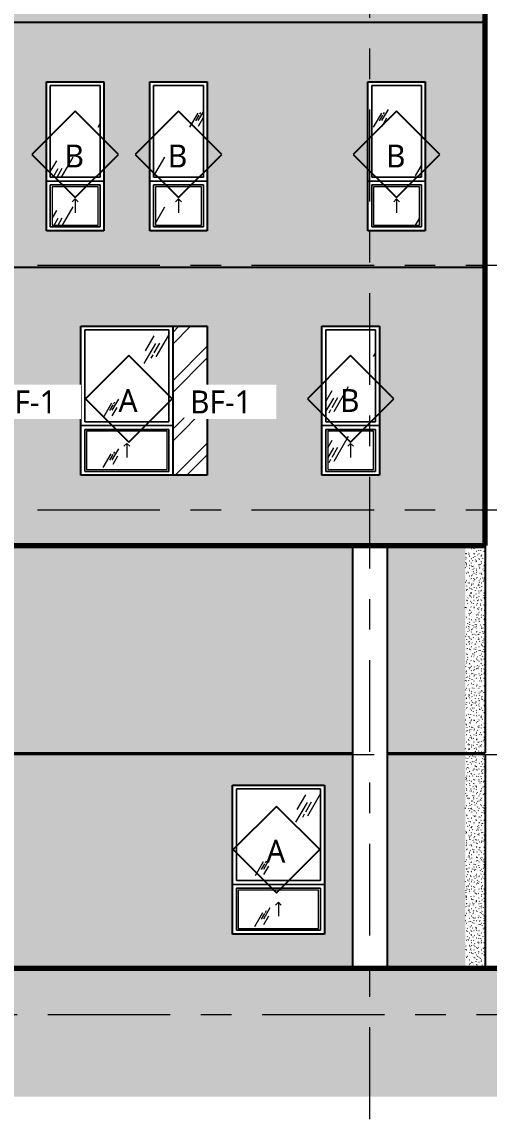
# Model space of a CAD drawing. Header units: inches. Extents: x 6 to 15224, y -733 to 6300.
# Drawn here: x 12509 to 12753, y 5030 to 5604 of the extents above; entities that cross this region are included whole.
import ezdxf

# ---------------------------------------------------------------- set-up
doc = ezdxf.new("R2010")
doc.units = ezdxf.units.IN
doc.header["$MEASUREMENT"] = 0
for name, pattern in [('Center 1_2_', [112, 64, -16, 16, -16]), ('Center 3_8_', [96, 48, -16, 16, -16]), ('Hidden 3_16_', [36, 24, -12])]:
    doc.linetypes.add(name, pattern=pattern)
for name, color, linetype, lineweight in [('A-DETL', 90, 'Continuous', 13), ('A-DETL-GENF', 92, 'Continuous', 13), ('A-FLOR-LEVL', 51, 'Continuous', 13), ('A-GLAZ', 151, 'Continuous', 25), ('A-GLAZ-IDEN', 152, 'Continuous', 25), ('A-GLAZ-SILL', 1, 'Continuous', 18), ('A-WALL', 113, 'Continuous', 25), ('A-WALL-PATT', 111, 'Continuous', 25), ('G-ANNO-TEXT', 231, 'Continuous', 13), ('S-COLS', 52, 'Continuous', 25), ('S-GRID', 1, 'Continuous', 13)]:
    doc.layers.add(name, color=color, linetype=linetype, lineweight=lineweight)
doc.styles.add('Open Sans_5', font='OpenSans-Regular.ttf', dxfattribs={"height": 12})
pattern_1 = [(0, (10796.0429, 0), (5.12, 1.28), [0.16896, -3.671, 0.16896, -3.671, -20.48]), (0, (10796.0429, 0), (5.12, 1.28), [-7.68, 0.16896, -7.511, 0.16896, -3.671, -8.96]), (0, (10796.0429, 0), (5.12, 1.28), [-19.2, 0.16896, -2.391, 0.16896, -6.231]), (120, (10797.9629, 0.64), (-3.66851252, 3.79405007), [0.16896, -3.671, 0.16896, -3.671, -20.48]), (120, (10797.9629, 0.64), (-3.66851252, 3.79405007), [-7.68, 0.16896, -7.511, 0.16896, -3.671, -8.96]), (120, (10797.9629, 0.64), (-3.66851252, 3.79405007), [-19.2, 0.16896, -2.391, 0.16896, -6.231]), (240, (10798.6029, 3.2), (-1.45148748, -5.07405007), [0.16896, -3.671, 0.16896, -3.671, -20.48]), (240, (10798.6029, 3.2), (-1.45148748, -5.07405007), [-7.68, 0.16896, -7.511, 0.16896, -3.671, -8.96]), (240, (10798.6029, 3.2), (-1.45148748, -5.07405007), [-19.2, 0.16896, -2.391, 0.16896, -6.231])]

# ---------------------------------------------------------------- blocks, each defined once
blk = doc.blocks.new('Concrete-Rectangular-Column-IL - CC1 - 18 x 24-4308825-EAST ELEVATION')
at = {"layer": 'S-COLS'}
for p, q in [((3540, 5330.25), (3540, 5109)), ((3558, 5330.25), (3558, 5109))]:
    blk.add_line(p, q, dxfattribs=at)
blk = doc.blocks.new('1-2 WD Adaptive-Recess-TS - 2_-6_x6_-6_ - 1_-6_ Recess L-12470910-EAST ELEVATION')
at = {"layer": 'A-GLAZ'}
for p, q in [((3873.34, 5445), (3873.31, 5445)), ((3873.34, 5367), (3873.34, 5445)), ((3873.34, 5367), (3873.31, 5367))]:
    blk.add_line(p, q, dxfattribs=at)
blk = doc.blocks.new('1-2 WD Adaptive-Recess-TS - 2_-6_x6_-6_ - 1_-6_ Recess R-V157-EAST ELEVATION')
at = {"layer": 'A-GLAZ'}
blk.add_line((3873.34, 5572.87), (3873.34, 5494.87), dxfattribs=at)
blk = doc.blocks.new('1-2 WD Adaptive - 4-0_x6_-6_-12420691-EAST ELEVATION')
at = {"layer": 'A-GLAZ', "lineweight": 13}
h = blk.add_hatch(dxfattribs=at)
h.set_pattern_fill('FP_315', color=256, style=0, pattern_type=2)
h.set_pattern_definition([(59.808, (3772.747, 5192.806), (144.0017, 239.99866), [9, -754.581]), (59.808, (3772.013, 5186.193), (144.0017, 239.99866), [12, -751.581]), (59.808, (3777.198, 5191.623), (144.0017, 239.99866), [6, -757.581]), (59.808, (3775.609, 5188.844), (144.0017, 239.99866), [2, -761.581]), (59.808, (3778.304, 5189.598), (144.0017, 239.99866), [15, -748.581]), (59.808, (3803.722, 5159.404), (144.0017, 239.99866), [5.063, -758.519]), (59.808, (3803.281, 5161.668), (144.0017, 239.99866), [6.75, -756.831]), (59.808, (3802.072, 5161.525), (144.0017, 239.99866), [3.375, -760.206]), (59.808, (3804.103, 5165.029), (144.0017, 239.99866), [1.125, -762.456]), (59.808, (3798.889, 5158.297), (144.0017, 239.99866), [8.437, -755.144])])
h.paths.add_polyline_path([(3774.54, 5155), (3787.25, 5155), (3787.25, 5203), (3743.25, 5203), (3743.25, 5155)])
at = {"layer": 'A-GLAZ-SILL', "lineweight": 13}
h = blk.add_hatch(dxfattribs=at)
h.set_pattern_fill('FP_314', color=256, style=0, pattern_type=2)
h.set_pattern_definition([(59.808, (3772.747, 5166.806), (144.0017, 239.99866), [9, -754.581]), (59.808, (3772.013, 5160.193), (144.0017, 239.99866), [12, -751.581]), (59.808, (3777.198, 5165.623), (144.0017, 239.99866), [6, -757.581]), (59.808, (3775.609, 5162.844), (144.0017, 239.99866), [2, -761.581]), (59.808, (3778.304, 5163.598), (144.0017, 239.99866), [15, -748.581]), (59.808, (3803.722, 5133.404), (144.0017, 239.99866), [5.063, -758.519]), (59.808, (3803.281, 5135.668), (144.0017, 239.99866), [6.75, -756.831]), (59.808, (3802.072, 5135.525), (144.0017, 239.99866), [3.375, -760.206]), (59.808, (3804.103, 5139.029), (144.0017, 239.99866), [1.125, -762.456]), (59.808, (3798.889, 5132.297), (144.0017, 239.99866), [8.438, -755.144])])
h.paths.add_polyline_path([(3764.25, 5130), (3786.25, 5130), (3786.25, 5150), (3744.25, 5150), (3744.25, 5130)])
at = {"layer": 'A-GLAZ', "lineweight": 13}
for p, q in [((3741.25, 5205), (3789.25, 5205)), ((3741.25, 5127), (3741.25, 5205)), ((3789.25, 5205), (3789.25, 5127)), ((3787.25, 5203), (3743.25, 5203)), ((3743.25, 5203), (3743.25, 5155)), ((3787.25, 5155), (3787.25, 5203)), ((3743.25, 5155), (3787.25, 5155)), ((3741.25, 5153), (3789.25, 5153)), ((3789.25, 5153), (3741.25, 5153)), ((3787.25, 5151), (3743.25, 5151)), ((3743.25, 5151), (3743.25, 5129)), ((3787.25, 5129), (3787.25, 5151)), ((3789.25, 5127), (3741.25, 5127)), ((3743.25, 5129), (3787.25, 5129))]:
    blk.add_line(p, q, dxfattribs=at)
at = {"layer": 'A-GLAZ', "linetype": 'Hidden 3_16_', "lineweight": 13}
for q in [(3763.75, 5142.17), (3766.75, 5142.17), (3765.25, 5136.33)]:
    blk.add_line((3765.25, 5143.67), q, dxfattribs=at)
at = {"layer": 'A-GLAZ-SILL'}
for p, q in [((3743.25, 5203), (3787.25, 5203)), ((3743.25, 5155), (3743.25, 5203)), ((3787.25, 5203), (3743.25, 5203)), ((3743.25, 5203), (3743.25, 5155)), ((3787.25, 5203), (3787.25, 5155)), ((3787.25, 5155), (3787.25, 5203)), ((3787.25, 5155), (3743.25, 5155)), ((3743.25, 5155), (3787.25, 5155)), ((3743.25, 5151), (3787.25, 5151)), ((3743.25, 5129), (3743.25, 5151)), ((3787.25, 5151), (3743.25, 5151)), ((3743.25, 5151), (3743.25, 5129)), ((3786.25, 5150), (3744.25, 5150)), ((3744.25, 5150), (3744.25, 5130)), ((3786.25, 5130), (3786.25, 5150)), ((3787.25, 5151), (3787.25, 5129)), ((3787.25, 5129), (3787.25, 5151)), ((3787.25, 5129), (3743.25, 5129)), ((3743.25, 5129), (3787.25, 5129)), ((3744.25, 5130), (3786.25, 5130))]:
    blk.add_line(p, q, dxfattribs=at)
blk = doc.blocks.new('1-2 WD Adaptive-Recess-TS - 2_-6_x6_-6_ - 2_-6_ Recess R-12470932-EAST ELEVATION')
at = {"layer": 'A-GLAZ'}
blk.add_line((3873.34, 5317), (3873.34, 5239), dxfattribs=at)
blk = doc.blocks.new('1-2 WD Adaptive - 2_-6_x6_-6_-V159-EAST ELEVATION')
at = {"layer": 'A-GLAZ', "lineweight": 13}
h = blk.add_hatch(dxfattribs=at)
h.set_pattern_fill('FP_317', color=256, style=0, pattern_type=2)
h.set_pattern_definition([(59.808, (3834.497, 5944.306), (144.0017, 239.99866), [9, -754.581]), (59.808, (3833.763, 5937.693), (144.0017, 239.99866), [12, -751.581]), (59.808, (3838.948, 5943.123), (144.0017, 239.99866), [6, -757.581]), (59.808, (3837.359, 5940.344), (144.0017, 239.99866), [2, -761.581]), (59.808, (3840.054, 5941.098), (144.0017, 239.99866), [15, -748.581]), (59.808, (3865.472, 5910.904), (144.0017, 239.99866), [5.063, -758.519]), (59.808, (3865.031, 5913.168), (144.0017, 239.99866), [6.75, -756.831]), (59.808, (3863.822, 5913.025), (144.0017, 239.99866), [3.375, -760.206]), (59.808, (3865.853, 5916.529), (144.0017, 239.99866), [1.125, -762.456]), (59.808, (3860.639, 5909.797), (144.0017, 239.99866), [8.437, -755.144])])
h.paths.add_polyline_path([(3814, 5906.5), (3840, 5906.5), (3840, 5954.5), (3814, 5954.5), (3814, 5932.5)])
at = {"layer": 'A-GLAZ-SILL', "lineweight": 13}
h = blk.add_hatch(dxfattribs=at)
h.set_pattern_fill('FP_316', color=256, style=0, pattern_type=2)
h.set_pattern_definition([(59.808, (3834.497, 5918.306), (144.0017, 239.99866), [9, -754.581]), (59.808, (3833.763, 5911.693), (144.0017, 239.99866), [12, -751.581]), (59.808, (3838.948, 5917.123), (144.0017, 239.99866), [6, -757.581]), (59.808, (3837.359, 5914.344), (144.0017, 239.99866), [2, -761.581]), (59.808, (3840.054, 5915.098), (144.0017, 239.99866), [15, -748.581]), (59.808, (3865.472, 5884.904), (144.0017, 239.99866), [5.063, -758.519]), (59.808, (3865.031, 5887.168), (144.0017, 239.99866), [6.75, -756.831]), (59.808, (3863.822, 5887.025), (144.0017, 239.99866), [3.375, -760.206]), (59.808, (3865.853, 5890.529), (144.0017, 239.99866), [1.125, -762.456]), (59.808, (3860.639, 5883.797), (144.0017, 239.99866), [8.438, -755.144])])
h.paths.add_polyline_path([(3835, 5881.5), (3839, 5881.5), (3839, 5901.5), (3815, 5901.5), (3815, 5881.5)])
at = {"layer": 'A-GLAZ', "lineweight": 13}
for p, q in [((3812, 5956.5), (3842, 5956.5)), ((3812, 5878.5), (3812, 5956.5)), ((3840, 5954.5), (3814, 5954.5)), ((3814, 5954.5), (3814, 5906.5)), ((3840, 5906.5), (3840, 5954.5)), ((3842, 5956.5), (3842, 5878.5)), ((3814, 5906.5), (3840, 5906.5)), ((3812, 5904.5), (3842, 5904.5)), ((3842, 5904.5), (3812, 5904.5)), ((3840, 5902.5), (3814, 5902.5)), ((3814, 5902.5), (3814, 5880.5)), ((3840, 5880.5), (3840, 5902.5)), ((3842, 5878.5), (3812, 5878.5)), ((3814, 5880.5), (3840, 5880.5))]:
    blk.add_line(p, q, dxfattribs=at)
at = {"layer": 'A-GLAZ', "linetype": 'Hidden 3_16_', "lineweight": 13}
for q in [(3825.5, 5893.67), (3828.5, 5893.67), (3827, 5887.83)]:
    blk.add_line((3827, 5895.17), q, dxfattribs=at)
at = {"layer": 'A-GLAZ-SILL'}
for p, q in [((3814, 5954.5), (3840, 5954.5)), ((3814, 5906.5), (3814, 5954.5)), ((3840, 5954.5), (3814, 5954.5)), ((3814, 5954.5), (3814, 5906.5)), ((3840, 5954.5), (3840, 5906.5)), ((3840, 5906.5), (3840, 5954.5)), ((3840, 5906.5), (3814, 5906.5)), ((3814, 5906.5), (3840, 5906.5)), ((3814, 5902.5), (3840, 5902.5)), ((3814, 5880.5), (3814, 5902.5)), ((3840, 5902.5), (3814, 5902.5)), ((3814, 5902.5), (3814, 5880.5)), ((3839, 5901.5), (3815, 5901.5)), ((3815, 5901.5), (3815, 5881.5)), ((3839, 5881.5), (3839, 5901.5)), ((3840, 5902.5), (3840, 5880.5)), ((3840, 5880.5), (3840, 5902.5)), ((3840, 5880.5), (3814, 5880.5)), ((3814, 5880.5), (3840, 5880.5)), ((3815, 5881.5), (3839, 5881.5))]:
    blk.add_line(p, q, dxfattribs=at)
blk = doc.blocks.new('1-2 WD Adaptive-Recess-TS - 4_-0_x6_-6_ - 1_-6_ Recess R-12470888-EAST ELEVATION')
at = {"layer": 'A-GLAZ', "lineweight": 13}
h = blk.add_hatch(dxfattribs=at)
h.set_pattern_fill('FP_323', color=256, style=0, pattern_type=2)
h.set_pattern_definition([(59.808, (3693.497, 5432.806), (144.0017, 239.99866), [9, -754.581]), (59.808, (3692.763, 5426.193), (144.0017, 239.99866), [12, -751.581]), (59.808, (3697.948, 5431.623), (144.0017, 239.99866), [6, -757.581]), (59.808, (3696.359, 5428.844), (144.0017, 239.99866), [2, -761.581]), (59.808, (3699.054, 5429.598), (144.0017, 239.99866), [15, -748.581]), (59.808, (3724.472, 5399.404), (144.0017, 239.99866), [5.063, -758.519]), (59.808, (3724.031, 5401.668), (144.0017, 239.99866), [6.75, -756.831]), (59.808, (3722.822, 5401.525), (144.0017, 239.99866), [3.375, -760.206]), (59.808, (3724.853, 5405.029), (144.0017, 239.99866), [1.125, -762.456]), (59.808, (3719.639, 5398.297), (144.0017, 239.99866), [8.437, -755.144])])
h.paths.add_polyline_path([(3708, 5395), (3708, 5443), (3664, 5443), (3664, 5395)])
h = blk.add_hatch(dxfattribs=at)
h.set_pattern_fill('FP_321', color=256, style=0, pattern_type=2)
h.set_pattern_definition([(45.176, (1940.667, 0), (-12.593947, 12.671336), []), (45.176, (1940.667, 19.2), (-12.593947, 12.671336), [])])
h.paths.add_polyline_path([(3710, 5367), (3728, 5367), (3728, 5445), (3710, 5445), (3710, 5377.16)])
at = {"layer": 'A-GLAZ-SILL', "lineweight": 13}
h = blk.add_hatch(dxfattribs=at)
h.set_pattern_fill('FP_322', color=256, style=0, pattern_type=2)
h.set_pattern_definition([(59.808, (3693.497, 5406.806), (144.0017, 239.99866), [9, -754.581]), (59.808, (3692.763, 5400.193), (144.0017, 239.99866), [12, -751.581]), (59.808, (3697.948, 5405.623), (144.0017, 239.99866), [6, -757.581]), (59.808, (3696.359, 5402.844), (144.0017, 239.99866), [2, -761.581]), (59.808, (3699.054, 5403.598), (144.0017, 239.99866), [15, -748.581]), (59.808, (3724.472, 5373.404), (144.0017, 239.99866), [5.062, -758.519]), (59.808, (3724.031, 5375.668), (144.0017, 239.99866), [6.75, -756.831]), (59.808, (3722.822, 5375.525), (144.0017, 239.99866), [3.375, -760.206]), (59.808, (3724.853, 5379.029), (144.0017, 239.99866), [1.125, -762.456]), (59.808, (3719.639, 5372.297), (144.0017, 239.99866), [8.438, -755.144])])
h.paths.add_polyline_path([(3685, 5370), (3707, 5370), (3707, 5390), (3665, 5390), (3665, 5370)])
at = {"layer": 'A-GLAZ', "lineweight": 13}
for p, q in [((3662, 5445), (3727.72, 5445)), ((3662, 5367), (3662, 5445)), ((3708, 5443), (3664, 5443)), ((3664, 5443), (3664, 5395)), ((3708, 5395), (3708, 5443)), ((3664, 5395), (3708, 5395)), ((3662, 5393), (3710, 5393)), ((3710, 5393), (3662, 5393)), ((3708, 5391), (3664, 5391)), ((3664, 5391), (3664, 5369)), ((3708, 5369), (3708, 5391)), ((3727.72, 5367), (3662, 5367)), ((3664, 5369), (3708, 5369))]:
    blk.add_line(p, q, dxfattribs=at)
at = {"layer": 'A-GLAZ'}
for p, q in [((3710, 5445), (3710, 5367)), ((3728, 5445), (3727.72, 5445)), ((3728, 5445), (3728, 5367)), ((3728, 5367), (3727.72, 5367))]:
    blk.add_line(p, q, dxfattribs=at)
at = {"layer": 'A-GLAZ', "linetype": 'Hidden 3_16_', "lineweight": 13}
for q in [(3684.5, 5382.17), (3687.5, 5382.17), (3686, 5376.33)]:
    blk.add_line((3686, 5383.67), q, dxfattribs=at)
at = {"layer": 'A-GLAZ-SILL'}
for p, q in [((3664, 5443), (3708, 5443)), ((3664, 5395), (3664, 5443)), ((3708, 5443), (3664, 5443)), ((3664, 5443), (3664, 5395)), ((3708, 5443), (3708, 5395)), ((3708, 5395), (3708, 5443)), ((3708, 5395), (3664, 5395)), ((3664, 5395), (3708, 5395)), ((3664, 5391), (3708, 5391)), ((3664, 5369), (3664, 5391)), ((3708, 5391), (3664, 5391)), ((3664, 5391), (3664, 5369)), ((3707, 5390), (3665, 5390)), ((3665, 5390), (3665, 5370)), ((3707, 5370), (3707, 5390)), ((3708, 5391), (3708, 5369)), ((3708, 5369), (3708, 5391)), ((3708, 5369), (3664, 5369)), ((3664, 5369), (3708, 5369)), ((3665, 5370), (3707, 5370))]:
    blk.add_line(p, q, dxfattribs=at)
blk = doc.blocks.new('TAG Window-AM - Standard-51685-EAST ELEVATION')
at = {"layer": 'A-GLAZ-IDEN'}
for p, q in [((3827, 5941.13), (3804.37, 5918.5)), ((3849.63, 5918.5), (3827, 5941.13)), ((3804.37, 5918.5), (3827, 5895.87)), ((3827, 5895.87), (3849.63, 5918.5))]:
    blk.add_line(p, q, dxfattribs=at)

msp = doc.modelspace()

# ---------------------------------------------------------------- hatches: boundary and pattern name
at = {"layer": 'A-DETL-GENF'}
msp.add_hatch(color=29, dxfattribs=at).paths.add_polyline_path([(12914.04338735, 5041.95790516), (12914.04338735, 5109), (12325.61692555, 5109), (11908.29947594, 5090.49999774), (11242.29947594, 5090.49999774), (8962.11692555, 5052), (8731.81405402, 5052), (8731.81405402, 5041.95790516), (12848.69605402, 5041.95790516)])
at = {"layer": 'A-WALL-PATT', "lineweight": 13}
h = msp.add_hatch(dxfattribs=at)
h.set_pattern_fill('FP_310', color=256, style=0, pattern_type=2)
h.set_pattern_definition(pattern_1)
h.paths.add_polyline_path([(12391.26472069, 5603.75), (12740.36692555, 5603.75), (12740.36692555, 5731.625), (12366.55442555, 5731.625), (12366.55442555, 5603.75)])
h.paths.add_polyline_path([(12432.11692555, 5622.75), (12402.11692555, 5622.75), (12402.11692555, 5700.75), (12432.11692555, 5700.75), (12432.11692555, 5651.73923849)])
h.paths.add_polyline_path([(12503.83488037, 5622.75), (12456.11692555, 5622.75), (12456.11692555, 5700.75), (12504.11692555, 5700.75), (12504.11692555, 5622.75)])
h.paths.add_polyline_path([(12605.83488037, 5622.75), (12540.11692555, 5622.75), (12540.11692555, 5700.75), (12606.11692555, 5700.75), (12606.11692555, 5622.75)])
h.paths.add_polyline_path([(12696.11692555, 5622.75), (12666.11692555, 5622.75), (12666.11692555, 5700.75), (12696.11692555, 5700.75), (12696.11692555, 5651.73923849)])
h = msp.add_hatch(dxfattribs=at)
h.set_pattern_fill('FP_310', color=256, style=0, pattern_type=2)
h.set_pattern_definition(pattern_1)
h.paths.add_polyline_path([(12750.42942555, 5603.75), (12750.42942555, 5604.5), (12751.42942555, 5604.5), (12751.42942555, 5731.625), (12740.36692555, 5731.625), (12740.36692555, 5603.75)])
h = msp.add_hatch(dxfattribs=at)
h.set_pattern_fill('FP_310', color=256, style=0, pattern_type=2)
h.set_pattern_definition(pattern_1)
h.paths.add_polyline_path([(12366.55442555, 5475.875), (12740.36692555, 5475.875), (12740.36692555, 5603.75), (12366.55442555, 5603.75), (12366.55442555, 5499.29390516)])
h.paths.add_polyline_path([(12552.11692555, 5494.875), (12522.11692555, 5494.875), (12522.11692555, 5572.875), (12552.11692555, 5572.875), (12552.11692555, 5499.29390516)])
h.paths.add_polyline_path([(12587.30672069, 5494.875), (12576.11692555, 5494.875), (12576.11692555, 5572.875), (12606.11692555, 5572.875), (12606.11692555, 5494.875)])
h.paths.add_polyline_path([(12408.39897072, 5494.875), (12408.11692555, 5494.875), (12408.11692555, 5572.875), (12474.11692555, 5572.875), (12474.11692555, 5494.875), (12456.61205402, 5494.875)])
h.paths.add_polyline_path([(12720.11692555, 5494.875), (12690.11692555, 5494.875), (12690.11692555, 5572.875), (12720.11692555, 5572.875), (12720.11692555, 5499.29390516)])
h = msp.add_hatch(dxfattribs=at)
h.set_pattern_fill('FP_310', color=256, style=0, pattern_type=2)
h.set_pattern_definition(pattern_1)
h.paths.add_polyline_path([(12740.36692555, 5475.875), (12750.42942555, 5475.875), (12750.42942555, 5476.625), (12751.42942555, 5476.625), (12751.42942555, 5603.75), (12740.36692555, 5603.75), (12740.36692555, 5480.23823849)])
h = msp.add_hatch(dxfattribs=at)
h.set_pattern_fill('FP_310', color=256, style=0, pattern_type=2)
h.set_pattern_definition(pattern_1)
h.paths.add_polyline_path([(12366.55442555, 5330.25), (12740.36692555, 5330.25), (12740.36692555, 5475.875), (12366.55442555, 5475.875), (12366.55442555, 5346.84857183)])
h.paths.add_polyline_path([(12432.11692555, 5367), (12402.11692555, 5367), (12402.11692555, 5445), (12432.11692555, 5445), (12432.11692555, 5384.95990516)])
h.paths.add_polyline_path([(12456.11692555, 5367), (12456.11692555, 5445), (12504.11692555, 5445), (12504.11692555, 5367), (12456.61205402, 5367)])
h.paths.add_polyline_path([(12605.83488037, 5367), (12540.11692555, 5367), (12540.11692555, 5445), (12606.11692555, 5445), (12606.11692555, 5367)])
h.paths.add_polyline_path([(12696.11692555, 5367), (12666.11692555, 5367), (12666.11692555, 5445), (12696.11692555, 5445), (12696.11692555, 5423.07123849)])
h = msp.add_hatch(dxfattribs=at)
h.set_pattern_fill('FP_310', color=256, style=0, pattern_type=2)
h.set_pattern_definition(pattern_1)
h.paths.add_polyline_path([(12751.42942555, 5330.25), (12751.42942555, 5348.25), (12750.42942555, 5348.25), (12750.42942555, 5349), (12751.42942555, 5349), (12751.42942555, 5475.875), (12740.36692555, 5475.875), (12740.36692555, 5330.25)])
h = msp.add_hatch(dxfattribs=at)
h.set_pattern_fill('FP_310', color=256, style=0, pattern_type=2)
h.set_pattern_definition(pattern_1)
h.paths.add_polyline_path([(12700.11692555, 5221.75), (12740.99192555, 5221.75), (12740.99192555, 5330.25), (12700.11692555, 5330.25), (12700.11692555, 5232.51457183)])
h.paths.add_polyline_path([(12456.61205402, 5221.75), (12682.11692555, 5221.75), (12682.11692555, 5330.25), (12436.11692555, 5330.25), (12436.11692555, 5221.75)])
h.paths.add_polyline_path([(12417.14817555, 5221.75), (12418.11692555, 5221.75), (12418.11692555, 5330.25), (12323.67942555, 5330.25), (12323.67942555, 5318.25), (12330.49192555, 5318.25), (12330.49192555, 5319), (12417.14817555, 5319), (12417.14817555, 5232.51457183)])
h = msp.add_hatch(dxfattribs=at)
h.set_pattern_fill('FP_310', color=256, style=0, pattern_type=2)
h.set_pattern_definition(pattern_1)
h.paths.add_polyline_path([(12740.99192555, 5221.75), (12751.42942555, 5221.75), (12751.42942555, 5330.25), (12740.99192555, 5330.25), (12740.99192555, 5270.62590516)])
h = msp.add_hatch(dxfattribs=at)
h.set_pattern_fill('FP_310', color=256, style=0, pattern_type=2)
h.set_pattern_definition(pattern_1)
h.paths.add_polyline_path([(12740.99192555, 5109), (12740.99192555, 5221), (12700.11692555, 5221), (12700.11692555, 5109), (12718.00138735, 5109)])
h.paths.add_polyline_path([(12521.95938735, 5109), (12682.11692555, 5109), (12682.11692555, 5221), (12436.11692555, 5221), (12436.11692555, 5109)])
h.paths.add_polyline_path([(12417.14817555, 5109), (12418.11692555, 5109), (12418.11692555, 5221), (12334.11692555, 5221), (12334.11692555, 5207.5), (12417.14817555, 5207.5), (12417.14817555, 5118.18057183)])
h.paths.add_polyline_path([(12667.36692555, 5127), (12619.36692555, 5127), (12619.36692555, 5205), (12667.36692555, 5205), (12667.36692555, 5194.40323849)])
h = msp.add_hatch(dxfattribs=at)
h.set_pattern_fill('FP_310', color=256, style=0, pattern_type=2)
h.set_pattern_definition(pattern_1)
h.paths.add_polyline_path([(12740.99192555, 5221), (12740.99192555, 5221.75), (12700.11692555, 5221.75), (12700.11692555, 5221), (12718.00138735, 5221)])
h.paths.add_polyline_path([(12418.11692555, 5221), (12418.11692555, 5221.75), (12417.14817555, 5221.75), (12417.14817555, 5221)])
h.paths.add_polyline_path([(12436.11692555, 5221), (12682.11692555, 5221), (12682.11692555, 5221.75), (12436.11692555, 5221.75)])
h = msp.add_hatch(dxfattribs=at)
h.set_pattern_fill('FP_310', color=256, style=0, pattern_type=2)
h.set_pattern_definition(pattern_1)
h.paths.add_polyline_path([(12740.99192555, 5221), (12750.42942555, 5221), (12750.42942555, 5221.75), (12740.99192555, 5221.75)])
h = msp.add_hatch(dxfattribs=at)
h.set_pattern_fill('FP_310', color=256, style=0, pattern_type=2)
h.set_pattern_definition(pattern_1)
h.paths.add_polyline_path([(12751.42942555, 5109), (12751.42942555, 5221), (12740.99192555, 5221), (12740.99192555, 5109), (12750.67505402, 5109)])

# ---------------------------------------------------------------- linework, layer by layer
at = {"layer": 'A-DETL', "lineweight": 70}
for p, q in [((12751.42942555, 5330.25), (12751.42942555, 6036.19687223)), ((12366.55442555, 5330.25), (12751.42942555, 5330.25)), ((12914.04338735, 5109), (12325.61692555, 5109))]:
    msp.add_line(p, q, dxfattribs=at)
at = {"layer": 'A-FLOR-LEVL', "linetype": 'Center 1_2_'}
for p, q in [((8821.35523145, 5476.875), (13032.89411354, 5476.875)), ((8821.35523145, 5349), (13032.89411354, 5349)), ((8821.35523145, 5221), (13032.89411354, 5221)), ((8821.35523145, 5109), (13032.89411354, 5109)), ((8602.8247358, 5085), (13042.9364544, 5085))]:
    msp.add_line(p, q, dxfattribs=at)
at = {"layer": 'A-WALL'}
for p, q in [((12751.42942555, 5603.75), (8815.17942555, 5603.75)), ((12750.42942555, 5603.75), (12750.42942555, 5604.5)), ((12751.42942555, 5603.75), (12751.42942555, 5476.625)), ((12522.11692555, 5494.875), (12522.11692555, 5572.875)), ((12522.11692555, 5572.875), (12552.11692555, 5572.875)), ((12552.11692555, 5572.875), (12552.11692555, 5494.875)), ((12576.11692555, 5494.875), (12576.11692555, 5572.875)), ((12576.11692555, 5572.875), (12606.11692555, 5572.875)), ((12606.11692555, 5572.875), (12606.11692555, 5494.875)), ((12690.11692555, 5494.875), (12690.11692555, 5572.875)), ((12690.11692555, 5572.875), (12720.11692555, 5572.875)), ((12720.11692555, 5572.875), (12720.11692555, 5494.875)), ((12552.11692555, 5494.875), (12522.11692555, 5494.875)), ((12606.11692555, 5494.875), (12576.11692555, 5494.875)), ((12720.11692555, 5494.875), (12690.11692555, 5494.875)), ((11659.92942555, 5475.875), (12751.42942555, 5475.875)), ((12750.42942555, 5475.875), (12750.42942555, 5476.625)), ((12750.42942555, 5476.625), (12751.42942555, 5476.625)), ((12751.42942555, 5475.875), (12751.42942555, 5349)), ((12540.11692555, 5445), (12605.83488037, 5445)), ((12540.11692555, 5367), (12540.11692555, 5445)), ((12666.11692555, 5367), (12666.11692555, 5445)), ((12666.11692555, 5445), (12696.11692555, 5445)), ((12696.11692555, 5445), (12696.11692555, 5367)), ((12605.83488037, 5367), (12540.11692555, 5367)), ((12696.11692555, 5367), (12666.11692555, 5367)), ((12750.42942555, 5348.25), (12750.42942555, 5349)), ((12750.42942555, 5349), (12751.42942555, 5349)), ((12751.42942555, 5348.25), (12750.42942555, 5348.25)), ((12751.42942555, 5348.25), (12751.42942555, 5221.75)), ((9889.11692555, 5330.25), (12751.42942555, 5330.25)), ((12436.11692555, 5221.75), (12682.11692555, 5221.75)), ((12682.11692555, 5221), (12436.11692555, 5221)), ((12700.11692555, 5221.75), (12751.42942555, 5221.75)), ((12751.42942555, 5221), (12700.11692555, 5221)), ((12750.42942555, 5221.75), (12750.42942555, 5221)), ((12751.42942555, 5221), (12751.42942555, 5109)), ((12619.36692555, 5127), (12619.36692555, 5205)), ((12619.36692555, 5205), (12667.36692555, 5205)), ((12667.36692555, 5205), (12667.36692555, 5127)), ((12667.36692555, 5127), (12619.36692555, 5127))]:
    msp.add_line(p, q, dxfattribs=at)
at = {"layer": 'S-GRID', "linetype": 'Center 3_8_'}
msp.add_line((12691.11692555, 5030.27796347), (12691.11692555, 6219.06052942), dxfattribs=at)

# ---------------------------------------------------------------- block references
at = {"layer": 'A-GLAZ', "lineweight": 13}
for name, p in [('1-2 WD Adaptive - 2_-6_x6_-6_-V159-EAST ELEVATION', (8710.11692555, -383.625)), ('1-2 WD Adaptive - 2_-6_x6_-6_-V159-EAST ELEVATION', (8764.11692555, -383.625)), ('1-2 WD Adaptive - 2_-6_x6_-6_-V159-EAST ELEVATION', (8878.11692555, -383.625)), ('1-2 WD Adaptive-Recess-TS - 4_-0_x6_-6_ - 1_-6_ Recess R-12470888-EAST ELEVATION', (8878.11692555, 0)), ('1-2 WD Adaptive - 2_-6_x6_-6_-V159-EAST ELEVATION', (8854.11692555, -511.5))]:
    msp.add_blockref(name, p, dxfattribs=at)
at = {"layer": 'A-GLAZ'}
for name in ['1-2 WD Adaptive-Recess-TS - 2_-6_x6_-6_ - 1_-6_ Recess R-V157-EAST ELEVATION', '1-2 WD Adaptive-Recess-TS - 2_-6_x6_-6_ - 1_-6_ Recess L-12470910-EAST ELEVATION', '1-2 WD Adaptive-Recess-TS - 2_-6_x6_-6_ - 2_-6_ Recess R-12470932-EAST ELEVATION', '1-2 WD Adaptive - 4-0_x6_-6_-12420691-EAST ELEVATION']:
    msp.add_blockref(name, (8878.11692555, 0), dxfattribs=at)
at = {"layer": 'A-GLAZ-IDEN'}
for p in [(8710.11692555, -383.625), (8764.11692555, -383.625), (8878.11692555, -383.625), (8738.11692555, -511.5), (8854.11692555, -511.5), (8815.3868551, -747.2837771)]:
    msp.add_blockref('TAG Window-AM - Standard-51685-EAST ELEVATION', p, dxfattribs=at)
at = {"layer": 'S-COLS'}
msp.add_blockref('Concrete-Rectangular-Column-IL - CC1 - 18 x 24-4308825-EAST ELEVATION', (9142.11692555, 0), dxfattribs=at)

# ---------------------------------------------------------------- texts
at = {"layer": 'A-GLAZ-IDEN', "lineweight": 13, "char_height": 12, "attachment_point": 1, "style": 'Open Sans_5'}
for s, insert, width in [('B', (12531.57468888, 5540.00631631), 13.332), ('B', (12585.57468888, 5540.00631631), 13.332), ('B', (12699.57468888, 5540.00631631), 13.332), ('A', (12559.75106683, 5412.13131631), 12.928), ('B', (12675.57468888, 5412.13131631), 13.332), ('A', (12637.02099638, 5176.3475392), 12.928)]:
    msp.add_mtext(s, dxfattribs=dict(at, insert=insert, width=width))

# ---------------------------------------------------------------- next in the draw order: texts
at = {"layer": 'G-ANNO-TEXT', "color": 7, "char_height": 12, "width": 42.016, "attachment_point": 1, "style": 'Open Sans_5', "bg_fill": 3, "box_fill_scale": 1.25, "bg_fill_color": 256, "bg_fill_true_color": 13158600, "bg_fill_transparency": 0}
for insert in [(12495.16296768, 5411.37887326), (12597.16296768, 5411.37887326)]:
    msp.add_mtext('BF-1', dxfattribs=dict(at, insert=insert))

doc.saveas('drawing.dxf')
